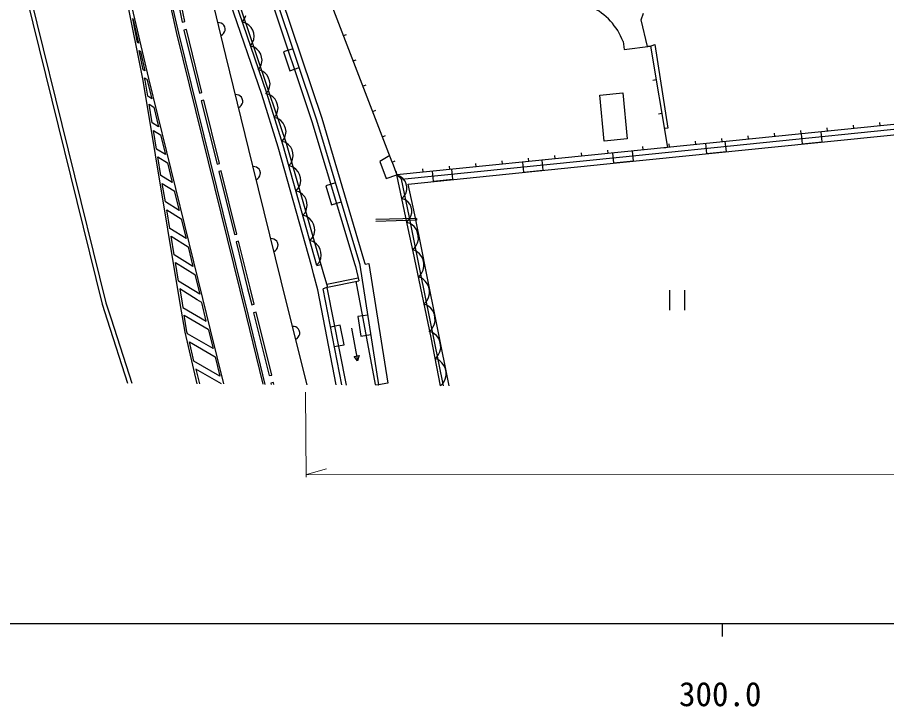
# Model space of a CAD drawing. Units: millimetres, scale not verified. Extents: x 40000 to 680000, y 20000 to 380000.
# Drawn here: x 314728 to 380418, y 198715 to 250778 of the extents above; entities that cross this region are included whole.
import ezdxf
from ezdxf.enums import TextEntityAlignment as Align

# ---------------------------------------------------------------- set-up
doc = ezdxf.new("R2010")
doc.units = ezdxf.units.MM
doc.header["$LTSCALE"] = 1000
for name, color, linetype, lineweight in [('M-BGD', 7, 'Continuous', 25), ('M-STR-HTXT', 7, 'Continuous', 13), ('M-STR-STRC', 7, 'Continuous', 25), ('M-TTL-BAND', 7, 'Continuous', 25)]:
    doc.layers.add(name, color=color, linetype=linetype, lineweight=lineweight)
doc.styles.add('ＭＳ ゴシック', font='')
doc.styles.get('ＭＳ ゴシック').set_extended_font_data('MS Gothic')

msp = doc.modelspace()

# ---------------------------------------------------------------- linework, layer by layer
at = {"layer": 'M-BGD'}
for p, q in [((343055, 239851), (333108, 265647)), ((324232, 246017), (322346, 255404)), ((324660, 246149), (322496, 255423)), ((314878, 254451), (321134, 229127)), ((315168, 254527), (321423, 229209)), ((330479, 247887), (329339, 252612)), ((334222, 252358), (337345, 243043)), ((334608, 252466), (337727, 243164)), ((326784, 249563), (326288, 251714)), ((326930, 249598), (326434, 251746)), ((333192, 244942), (330815, 251900)), ((333572, 245066), (331193, 252029)), ((331403, 252030), (333767, 245062)), ((333880, 252214), (336972, 242920)), ((361877, 250587), (362042, 251104)), ((323446, 250691), (323881, 248828)), ((323812, 248871), (323446, 250691)), ((330013, 250369), (329886, 250380)), ((330124, 250335), (330013, 250369)), ((330245, 250262), (330124, 250335)), ((331710, 250416), (331854, 250584)), ((331927, 250368), (331710, 250416)), ((331854, 250584), (331927, 250728)), ((331927, 250728), (331987, 250908)), ((332071, 250295), (331927, 250368)), ((332227, 250187), (332071, 250295)), ((362340, 248585), (361877, 250587)), ((330327, 250179), (330245, 250262)), ((330314, 249558), (330388, 249679)), ((330394, 250072), (330327, 250179)), ((330388, 249679), (330422, 249790)), ((330432, 249916), (330394, 250072)), ((330422, 249790), (330432, 249916)), ((332407, 250007), (332227, 250187)), ((332516, 249803), (332407, 250007)), ((332588, 249587), (332516, 249803)), ((331561, 230177), (326784, 249563)), ((331707, 230210), (326930, 249598)), ((330125, 249408), (330232, 249476)), ((330232, 249476), (330314, 249558)), ((332528, 248926), (332588, 249106)), ((332624, 249358), (332588, 249587)), ((332588, 249106), (332624, 249358)), ((339371, 249405), (339604, 249495)), ((323881, 248828), (323812, 248871)), ((332312, 248613), (332456, 248781)), ((332528, 248565), (332312, 248613)), ((332456, 248781), (332528, 248926)), ((332672, 248493), (332528, 248565)), ((332828, 248385), (332672, 248493)), ((333009, 248205), (332828, 248385)), ((335545, 248411), (334834, 248173)), ((360497, 248955), (360579, 248354)), ((360579, 248354), (362577, 248616)), ((362577, 248616), (362331, 248574)), ((362577, 248616), (362906, 248734)), ((362577, 248616), (363867, 240951)), ((362906, 248734), (363891, 242419)), ((323934, 248266), (324026, 248208)), ((324222, 246828), (323934, 248266)), ((324026, 248208), (324369, 246737)), ((332520, 239563), (330479, 247887)), ((333117, 248000), (333009, 248205)), ((333189, 247784), (333117, 248000)), ((333225, 247556), (333189, 247784)), ((334834, 248173), (335311, 246751)), ((333057, 246979), (333129, 247123)), ((333129, 247123), (333189, 247304)), ((333189, 247304), (333225, 247556)), ((340108, 247494), (340341, 247584)), ((324369, 246737), (324222, 246828)), ((332913, 246811), (333057, 246979)), ((333129, 246763), (332913, 246811)), ((333273, 246691), (333129, 246763)), ((333430, 246583), (333273, 246691)), ((333610, 246402), (333430, 246583)), ((333718, 246198), (333610, 246402)), ((335311, 246751), (336022, 246989)), ((327035, 229170), (324232, 246017)), ((324344, 246222), (324514, 246117)), ((324380, 246044), (324344, 246222)), ((324584, 244815), (324380, 246044)), ((324514, 246114), (324879, 244632)), ((328739, 229549), (324660, 246149)), ((333790, 245982), (333718, 246198)), ((333826, 245754), (333790, 245982)), ((333790, 245501), (333826, 245754)), ((363007, 246061), (362761, 246020)), ((333514, 245008), (333658, 245177)), ((334812, 241097), (333572, 245066)), ((333658, 245177), (333730, 245321)), ((333730, 245321), (333790, 245501)), ((333767, 245062), (335036, 241269)), ((340845, 245584), (341078, 245673)), ((358745, 244909), (360475, 245072)), ((360475, 245072), (360803, 241598)), ((324879, 244632), (324584, 244815)), ((331345, 244934), (331219, 244944)), ((331456, 244899), (331345, 244934)), ((331577, 244826), (331456, 244899)), ((331659, 244743), (331577, 244826)), ((331727, 244636), (331659, 244743)), ((331765, 244481), (331727, 244636)), ((331755, 244355), (331765, 244481)), ((334429, 240983), (333192, 244942)), ((333730, 244960), (333514, 245008)), ((333875, 244888), (333730, 244960)), ((334031, 244780), (333875, 244888)), ((334211, 244600), (334031, 244780)), ((334319, 244396), (334211, 244600)), ((334391, 244179), (334319, 244396)), ((359073, 241435), (358745, 244909)), ((324916, 242821), (324683, 244224)), ((324683, 244224), (325032, 244006)), ((325032, 244006), (325397, 242521)), ((331457, 243973), (331564, 244040)), ((331564, 244040), (331647, 244122)), ((331647, 244122), (331720, 244243)), ((331720, 244243), (331755, 244355)), ((334428, 243951), (334391, 244179)), ((334392, 243699), (334428, 243951)), ((341582, 243673), (341815, 243763)), ((334115, 243206), (334259, 243374)), ((334332, 243158), (334115, 243206)), ((334259, 243374), (334331, 243519)), ((334331, 243519), (334392, 243699)), ((334476, 243086), (334332, 243158)), ((334632, 242978), (334476, 243086)), ((337727, 243164), (340964, 232271)), ((385565, 243148), (360367, 240597)), ((363437, 243506), (363190, 243465)), ((325397, 242521), (324916, 242821)), ((334812, 242798), (334632, 242978)), ((334920, 242593), (334812, 242798)), ((334993, 242377), (334920, 242593)), ((336972, 242920), (340230, 232107)), ((337345, 243043), (340572, 232183)), ((360222, 240231), (385584, 242799)), ((363891, 242419), (363627, 242378)), ((375951, 242175), (375926, 242423)), ((377941, 242376), (377916, 242625)), ((379931, 242578), (379906, 242826)), ((325015, 242229), (325551, 241896)), ((325248, 240826), (325015, 242229)), ((325551, 241896), (325916, 240411)), ((334933, 241716), (334993, 241896)), ((335029, 242149), (334993, 242377)), ((334993, 241896), (335029, 242149)), ((342318, 241762), (342552, 241852)), ((360265, 239804), (385151, 242323)), ((369982, 241570), (369956, 241819)), ((371971, 241772), (371946, 242020)), ((373961, 241973), (373936, 242222)), ((373970, 241974), (374045, 241228)), ((375538, 241379), (375462, 242125)), ((334928, 241354), (334714, 241412)), ((334716, 241404), (334861, 241572)), ((337358, 232044), (334812, 241097)), ((334861, 241572), (334933, 241716)), ((335069, 241275), (334928, 241354)), ((335036, 241269), (337653, 232109)), ((335220, 241160), (335069, 241275)), ((335391, 240971), (335220, 241160)), ((360803, 241598), (359073, 241435)), ((364012, 240966), (363987, 241215)), ((366002, 241167), (365977, 241416)), ((366737, 241242), (366812, 240496)), ((367992, 241369), (367967, 241618)), ((368305, 240647), (368229, 241393)), ((374045, 241228), (375538, 241379)), ((325916, 240411), (325248, 240826)), ((336973, 231936), (334429, 240983)), ((335490, 240762), (335391, 240971)), ((335552, 240543), (335490, 240762)), ((335577, 240313), (335552, 240543)), ((360367, 240597), (343409, 238882)), ((357375, 240294), (357350, 240543)), ((359370, 240496), (359345, 240745)), ((359711, 240531), (359786, 239785)), ((361279, 239936), (361203, 240682)), ((362022, 240764), (361997, 241013)), ((363867, 240951), (363620, 240910)), ((366812, 240496), (368305, 240647)), ((325346, 240235), (326069, 239786)), ((325580, 238832), (325346, 240235)), ((326069, 239786), (326434, 238301)), ((335382, 239745), (335461, 239886)), ((335461, 239886), (335529, 240063)), ((335529, 240063), (335577, 240313)), ((342868, 240338), (342109, 239903)), ((342109, 239903), (342599, 238609)), ((343055, 239851), (343289, 239941)), ((343055, 239851), (343409, 238882)), ((343749, 238546), (360222, 240231)), ((344269, 238167), (360265, 239804)), ((351390, 239689), (351364, 239938)), ((352892, 239841), (352967, 239095)), ((353385, 239891), (353359, 240140)), ((354460, 239246), (354384, 239992)), ((355380, 240093), (355354, 240341)), ((359786, 239785), (361279, 239936)), ((334669, 230869), (332520, 239563)), ((332677, 239498), (332551, 239508)), ((332789, 239464), (332677, 239498)), ((332910, 239390), (332789, 239464)), ((332992, 239307), (332910, 239390)), ((333059, 239200), (332992, 239307)), ((333097, 239045), (333059, 239200)), ((335230, 239584), (335382, 239745)), ((335455, 239522), (335230, 239584)), ((335603, 239439), (335455, 239522)), ((335762, 239318), (335603, 239439)), ((335943, 239120), (335762, 239318)), ((336047, 238900), (335943, 239120)), ((343409, 238882), (343384, 239131)), ((345404, 239084), (345379, 239332)), ((346073, 239151), (346148, 238405)), ((347399, 239285), (347374, 239534)), ((347641, 238556), (347565, 239302)), ((349394, 239487), (349369, 239736)), ((352967, 239095), (354460, 239246)), ((326434, 238301), (325580, 238832)), ((332789, 238537), (332896, 238604)), ((332896, 238604), (332979, 238687)), ((332979, 238687), (333053, 238807)), ((333053, 238807), (333087, 238919)), ((333087, 238919), (333097, 239045)), ((336112, 238669), (336047, 238900)), ((336139, 238427), (336112, 238669)), ((342599, 238609), (343409, 238882)), ((344268, 234831), (343409, 238882)), ((343750, 238546), (343409, 238882)), ((343613, 238791), (343414, 238859)), ((343741, 238707), (343613, 238791)), ((343876, 238589), (343741, 238707)), ((344336, 235783), (343749, 238546)), ((344027, 238400), (343876, 238589)), ((346148, 238405), (347641, 238556)), ((325678, 238241), (326588, 237675)), ((325912, 236838), (325678, 238241)), ((335774, 237659), (335933, 237829)), ((335933, 237829), (336016, 237977)), ((336016, 237977), (336088, 238163)), ((336088, 238163), (336139, 238427)), ((338762, 238277), (338043, 238063)), ((338043, 238063), (338470, 236625)), ((344107, 238196), (344027, 238400)), ((344152, 237985), (344107, 238196)), ((344161, 237766), (344152, 237985)), ((344757, 235870), (344269, 238167)), ((326588, 237675), (326953, 236190)), ((335987, 237601), (335774, 237659)), ((336128, 237522), (335987, 237601)), ((336279, 237407), (336128, 237522)), ((336451, 237218), (336279, 237407)), ((336549, 237009), (336451, 237218)), ((343788, 237098), (343941, 237241)), ((343941, 237241), (344025, 237369)), ((344025, 237369), (344100, 237533)), ((344100, 237533), (344161, 237766)), ((326953, 236190), (325912, 236838)), ((336611, 236790), (336549, 237009)), ((336589, 236309), (336636, 236560)), ((336636, 236560), (336611, 236790)), ((338470, 236625), (339189, 236839)), ((343986, 237030), (343788, 237098)), ((344114, 236947), (343986, 237030)), ((344250, 236828), (344114, 236947)), ((344400, 236639), (344250, 236828)), ((344480, 236436), (344400, 236639)), ((326010, 236247), (327107, 235565)), ((326243, 234843), (326010, 236247)), ((336290, 235830), (336442, 235991)), ((336515, 235769), (336290, 235830)), ((336442, 235991), (336520, 236132)), ((336520, 236132), (336589, 236309)), ((344474, 235772), (344535, 236005)), ((344525, 236224), (344480, 236436)), ((344535, 236005), (344525, 236224)), ((345288, 233233), (344757, 235870)), ((327107, 235565), (327472, 234080)), ((336663, 235686), (336515, 235769)), ((336822, 235565), (336663, 235686)), ((337002, 235366), (336822, 235565)), ((337106, 235146), (337002, 235366)), ((344888, 235586), (341813, 235501)), ((344891, 235456), (341816, 235371)), ((344161, 235337), (344315, 235480)), ((344402, 235210), (344171, 235291)), ((344315, 235480), (344398, 235608)), ((344868, 233140), (344336, 235783)), ((344398, 235608), (344474, 235772)), ((344551, 235112), (344402, 235210)), ((344888, 235586), (344891, 235456)), ((327472, 234080), (326243, 234843)), ((337171, 234915), (337106, 235146)), ((337148, 234410), (337198, 234673)), ((337198, 234673), (337171, 234915)), ((344634, 233088), (344268, 234831)), ((344708, 234973), (344551, 235112)), ((344882, 234751), (344708, 234973)), ((344973, 234512), (344882, 234751)), ((345024, 234266), (344973, 234512)), ((326342, 234252), (327625, 233454)), ((326575, 232849), (326342, 234252)), ((334010, 234062), (333884, 234073)), ((334121, 234028), (334010, 234062)), ((334242, 233955), (334121, 234028)), ((334324, 233872), (334242, 233955)), ((334392, 233765), (334324, 233872)), ((336833, 233905), (336993, 234075)), ((337047, 233847), (336833, 233905)), ((336993, 234075), (337076, 234223)), ((337076, 234223), (337148, 234410)), ((344961, 233738), (345033, 234010)), ((345033, 234010), (345024, 234266)), ((327625, 233454), (327990, 231969)), ((334229, 233169), (334312, 233251)), ((334312, 233251), (334385, 233372)), ((334385, 233372), (334419, 233483)), ((334430, 233609), (334392, 233765)), ((334419, 233483), (334430, 233609)), ((337187, 233769), (337047, 233847)), ((337338, 233653), (337187, 233769)), ((337510, 233465), (337338, 233653)), ((337609, 233256), (337510, 233465)), ((337671, 233036), (337609, 233256)), ((344592, 233234), (344773, 233400)), ((344823, 233153), (344592, 233234)), ((344773, 233400), (344871, 233548)), ((344871, 233548), (344961, 233738)), ((345620, 231589), (345288, 233233)), ((327990, 231969), (326575, 232849)), ((334122, 233101), (334229, 233169)), ((337580, 232379), (337648, 232556)), ((337648, 232556), (337696, 232806)), ((337696, 232806), (337671, 233036)), ((345999, 226592), (344634, 233088)), ((344972, 233055), (344823, 233153)), ((345198, 231504), (344868, 233140)), ((345129, 232915), (344972, 233055)), ((345303, 232694), (345129, 232915)), ((345395, 232455), (345303, 232694)), ((326907, 230855), (326674, 232258)), ((326674, 232258), (328144, 231344)), ((337114, 231413), (336973, 231936)), ((337349, 232077), (337501, 232238)), ((337358, 232044), (337653, 232109)), ((337501, 232238), (337580, 232379)), ((337653, 232109), (337818, 231570)), ((340230, 232107), (340273, 231962)), ((340273, 231962), (340521, 230888)), ((340572, 232183), (340605, 232073)), ((340605, 232073), (342030, 223032)), ((340964, 232271), (341004, 232136)), ((341004, 232136), (341297, 232182)), ((341297, 232182), (342722, 223141)), ((345382, 231681), (345455, 231953)), ((345445, 232208), (345395, 232455)), ((345455, 231953), (345445, 232208)), ((328144, 231344), (328509, 229859)), ((337438, 230209), (337114, 231413)), ((337818, 231570), (338176, 230397)), ((345014, 231177), (345194, 231342)), ((345194, 231342), (345292, 231491)), ((346921, 222946), (345198, 231504)), ((345292, 231491), (345382, 231681)), ((347360, 222942), (345620, 231589)), ((328509, 229859), (326907, 230855)), ((334869, 230059), (334669, 230869)), ((340476, 231083), (338118, 230589)), ((338176, 230397), (340521, 230888)), ((341790, 223040), (340328, 230847)), ((345245, 231095), (345014, 231177)), ((345393, 230997), (345245, 231095)), ((345551, 230858), (345393, 230997)), ((345725, 230636), (345551, 230858)), ((345816, 230398), (345725, 230636)), ((327005, 230264), (327182, 229202)), ((328309, 229453), (327005, 230264)), ((332040, 228234), (331561, 230177)), ((332185, 228270), (331707, 230210)), ((336622, 223032), (334869, 230059)), ((338831, 223014), (337438, 230209)), ((338176, 230397), (337830, 230285)), ((339239, 223010), (337830, 230285)), ((338111, 230376), (339568, 223007)), ((345867, 230151), (345816, 230398)), ((345876, 229896), (345867, 230151)), ((364021, 230172), (364021, 228672)), ((365161, 228672), (365161, 230172)), ((328662, 229233), (328309, 229453)), ((329320, 227185), (328739, 229549)), ((345435, 229119), (345616, 229285)), ((345616, 229285), (345714, 229434)), ((345714, 229434), (345803, 229624)), ((345803, 229624), (345876, 229896)), ((321134, 229127), (321515, 227940)), ((321423, 229209), (321809, 228006)), ((327396, 227001), (327035, 229170)), ((327182, 229202), (327239, 228861)), ((327239, 228861), (329005, 227841)), ((329005, 227841), (328662, 229233)), ((345666, 229038), (345435, 229119)), ((345815, 228940), (345666, 229038)), ((345972, 228801), (345815, 228940)), ((346146, 228579), (345972, 228801)), ((321809, 228006), (323371, 223143)), ((327543, 227031), (327335, 228286)), ((327335, 228286), (329153, 227235)), ((333310, 223060), (332040, 228234)), ((333465, 223059), (332185, 228270)), ((341201, 228293), (340460, 228177)), ((340460, 228177), (340694, 226695)), ((346238, 228341), (346146, 228579)), ((346288, 228094), (346238, 228341)), ((346298, 227838), (346288, 228094)), ((321515, 227940), (323055, 223146)), ((335651, 227426), (335525, 227436)), ((335762, 227392), (335651, 227426)), ((335883, 227319), (335762, 227392)), ((335966, 227237), (335883, 227319)), ((339128, 227526), (338392, 227384)), ((339414, 226054), (339128, 227526)), ((339967, 227296), (340431, 224840)), ((346037, 227228), (346135, 227376)), ((346135, 227376), (346225, 227566)), ((346225, 227566), (346298, 227838)), ((328325, 223102), (327396, 227001)), ((327580, 226875), (327543, 227031)), ((329520, 225755), (327580, 226875)), ((329153, 227235), (329175, 227149)), ((329175, 227149), (329520, 225755)), ((330332, 223085), (329320, 227185)), ((335956, 226616), (336028, 226737)), ((336034, 227130), (335966, 227237)), ((336028, 226737), (336063, 226848)), ((336072, 226974), (336034, 227130)), ((336063, 226848), (336072, 226974)), ((340694, 226695), (341435, 226812)), ((345857, 227062), (346037, 227228)), ((346088, 226981), (345857, 227062)), ((346236, 226883), (346088, 226981)), ((346393, 226743), (346236, 226883)), ((346567, 226522), (346393, 226743)), ((328074, 224802), (327724, 226273)), ((327724, 226273), (329670, 225149)), ((335766, 226465), (335873, 226533)), ((335873, 226533), (335956, 226616)), ((338677, 225911), (339414, 226054)), ((346699, 222948), (345999, 226592)), ((346659, 226283), (346567, 226522)), ((346710, 226036), (346659, 226283)), ((346719, 225781), (346710, 226036)), ((346458, 225170), (346557, 225319)), ((346557, 225319), (346646, 225509)), ((346646, 225509), (346719, 225781)), ((330036, 223669), (328074, 224802)), ((329670, 225149), (330036, 223669)), ((340177, 225173), (340546, 225243)), ((340431, 224840), (340177, 225173)), ((340546, 225243), (340431, 224840)), ((346278, 225005), (346458, 225170)), ((346509, 224924), (346278, 225005)), ((346658, 224825), (346509, 224924)), ((346815, 224686), (346658, 224825)), ((346989, 224465), (346815, 224686)), ((328218, 224200), (328479, 223100)), ((330145, 223086), (328218, 224200)), ((347081, 224226), (346989, 224465)), ((347131, 223979), (347081, 224226)), ((346978, 223262), (347068, 223452)), ((347068, 223452), (347141, 223724)), ((347141, 223724), (347131, 223979)), ((341806, 222989), (341790, 223040)), ((341790, 223040), (342030, 223032)), ((342722, 223141), (342030, 223032)), ((342030, 223032), (342041, 222987)), ((346699, 222948), (346880, 223113)), ((346880, 223113), (346978, 223262))]:
    msp.add_line(p, q, dxfattribs=at)
for centre, radius, start, end in [((356053, 247286), 4748, 20.58338, 64.63716), ((342232, 222717), 374, 122.56662, 133.71216)]:
    msp.add_arc(centre, radius, start, end, dxfattribs=at)
at = {"layer": 'M-STR-HTXT'}
for p, q in [((336500, 222471), (336564, 216037)), ((336588, 216257), (338088, 216676)), ((529248, 216151), (336588, 216257))]:
    msp.add_line(p, q, dxfattribs=at)
at = {"layer": 'M-STR-STRC'}
for p, q in [((326184, 255195), (327182, 250426)), ((327378, 250467), (326380, 255236)), ((327182, 250426), (327378, 250467)), ((327497, 249857), (327303, 249809)), ((327303, 249809), (328484, 245047)), ((328678, 245095), (327497, 249857)), ((328484, 245047), (328678, 245095)), ((328820, 244519), (328626, 244471)), ((328626, 244471), (329818, 239698)), ((330012, 239746), (328820, 244519)), ((329818, 239698), (330012, 239746)), ((330141, 239177), (329947, 239129)), ((329947, 239129), (331124, 234365)), ((331318, 234413), (330141, 239177)), ((331124, 234365), (331318, 234413)), ((331448, 233863), (331254, 233815)), ((332324, 230347), (331448, 233863)), ((331254, 233815), (332129, 230304)), ((332129, 230304), (332439, 229057)), ((332633, 229105), (332324, 230347)), ((332439, 229057), (332633, 229105)), ((332765, 228519), (332571, 228471)), ((332571, 228471), (333759, 223716)), ((333953, 223764), (332765, 228519)), ((333759, 223716), (333953, 223764)), ((334078, 223205), (333884, 223156)), ((333884, 223156), (333910, 223055)), ((334116, 223053), (334078, 223205))]:
    msp.add_line(p, q, dxfattribs=at)
at = {"layer": 'M-TTL-BAND'}
for p, q in [((40000, 205000), (579000, 205000)), ((368000, 205000), (368000, 204000))]:
    msp.add_line(p, q, dxfattribs=at)

# ---------------------------------------------------------------- texts
at = {"layer": 'M-TTL-BAND', "style": 'ＭＳ ゴシック'}
msp.add_text('300.0', height=1833, dxfattribs=at).set_placement((367844, 198195), align=Align.BOTTOM_CENTER)

doc.saveas('drawing.dxf')
